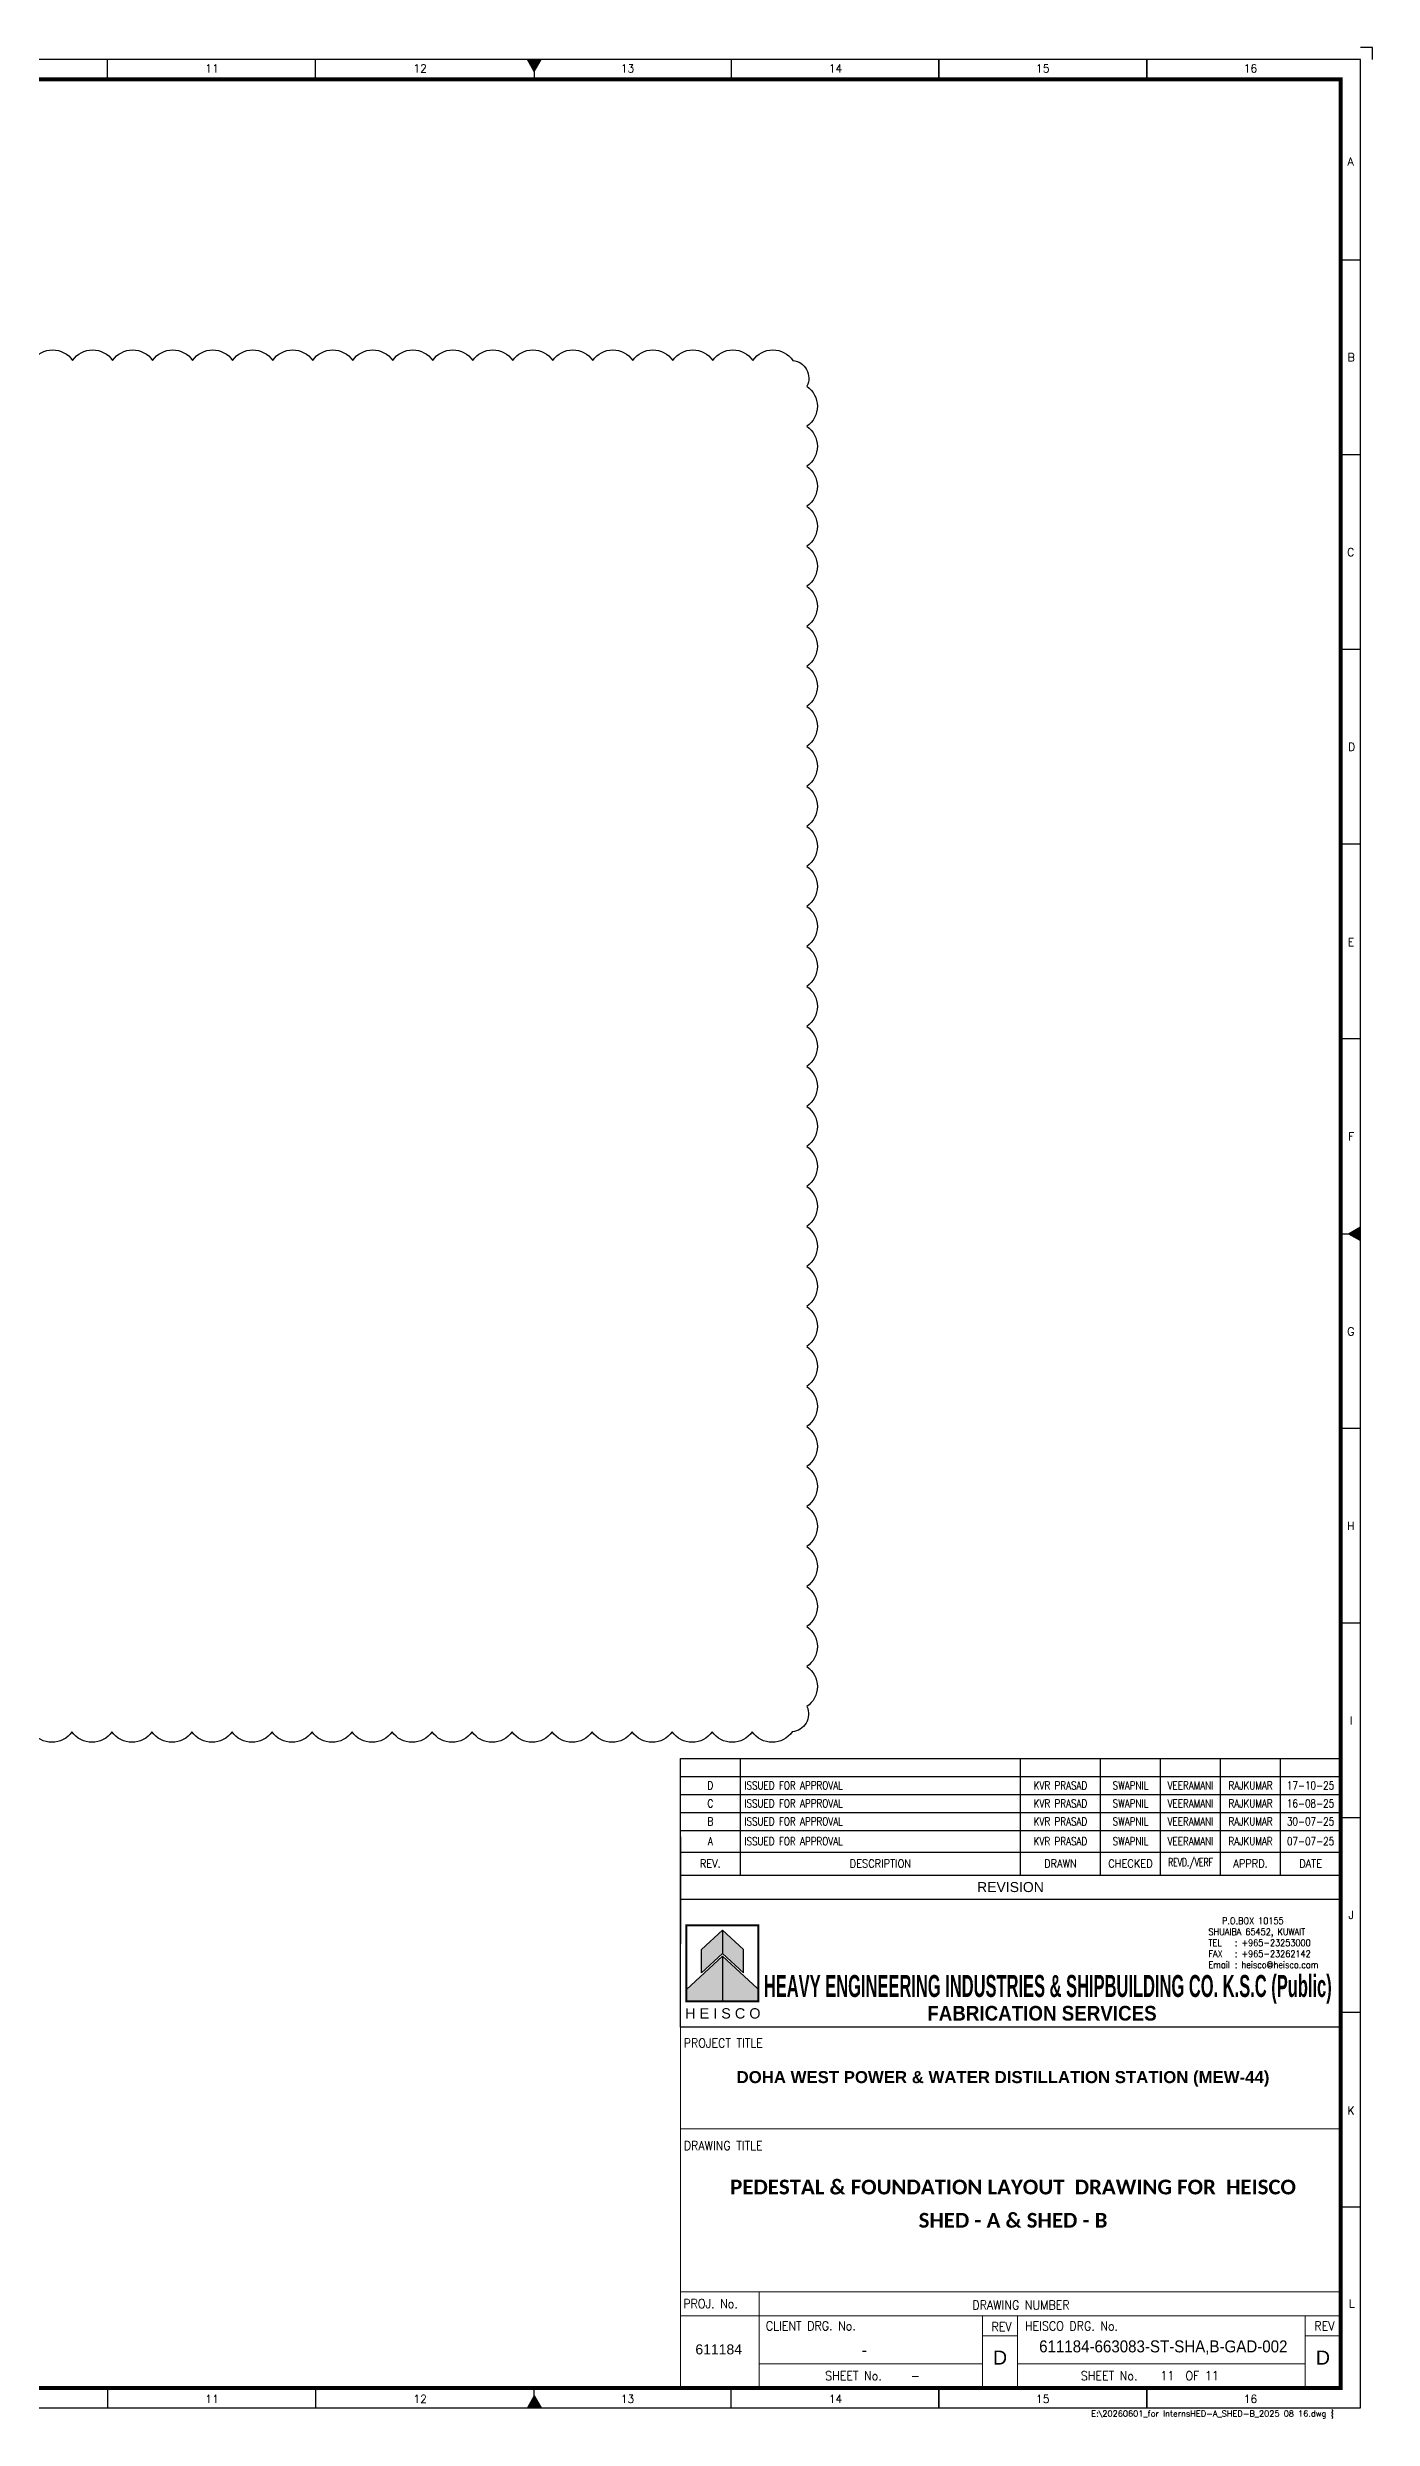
# Model space of a CAD drawing. Header units: millimetres. Extents: x -1055 to 11244, y -20673 to 2560.
# Drawn here: x 10913 to 11244, y 1191 to 1783 of the extents above; entities that cross this region are included whole.
import ezdxf
from ezdxf.enums import TextEntityAlignment as Align

# ---------------------------------------------------------------- set-up
doc = ezdxf.new("R2010")
doc.units = ezdxf.units.MM
for name, color, linetype in [('BORDER', 6, 'Continuous'), ('HEISCO', 7, 'Continuous'), ('TABLE', 4, 'Continuous')]:
    doc.layers.add(name, color=color, linetype=linetype)
doc.styles.add('arial', font='arial.ttf')
doc.styles.add('HEISCO', font='ariblk.ttf')
doc.styles.add('HEISCO.', font='arial.ttf')
doc.styles.add('LOGO', font='ROMANS.SHX')
doc.styles.add('ROMANS', font='romans.shx', dxfattribs={"width": 0.8})

# ---------------------------------------------------------------- blocks, each defined once
blk = doc.blocks.new('A1B')
at = {"layer": 'BORDER', "color": 1}
for p, q in [((523.88, 585), (523.88, 590)), ((575.81, 585), (575.81, 590)), ((679.69, 590), (679.69, 585)), ((731.63, 590), (731.63, 585)), ((731.63, 585), (731.63, 590)), ((731.63, 590), (731.63, 585)), ((783.56, 590), (783.56, 585)), ((783.56, 585), (783.56, 590)), ((837, 539.83), (832, 539.83)), ((837, 491.17), (832, 491.17)), ((837, 442.5), (832, 442.5)), ((837, 393.84), (832, 393.84)), ((837, 345.17), (832, 345.17)), ((837, 247.84), (832, 247.84)), ((837, 199.17), (832, 199.17)), ((837, 150.51), (832, 150.51)), ((837, 101.84), (832, 101.84)), ((837, 53.17), (832, 53.17)), ((523.88, 8), (523.88, 3)), ((575.81, 8), (575.81, 3)), ((679.69, 3), (679.69, 8)), ((731.63, 3), (731.63, 8)), ((731.63, 8), (731.63, 3)), ((731.63, 3), (731.63, 8)), ((783.56, 3), (783.56, 8)), ((783.56, 8), (783.56, 3))]:
    blk.add_line(p, q, dxfattribs=at)
at = {"layer": 'BORDER'}
for p, q in [((630.5, 587), (628.77, 590)), ((630.5, 590), (630.5, 585)), ((630.5, 587), (632.23, 590)), ((832, 296.5), (837, 296.5)), ((834, 296.5), (837, 298.23)), ((834, 296.5), (837, 294.77)), ((630.5, 6), (628.77, 3)), ((630.5, 3), (630.5, 8)), ((630.5, 6), (632.23, 3))]:
    blk.add_line(p, q, dxfattribs=at)
at = {"layer": 'BORDER', "color": 1}
blk.add_lwpolyline([(840, 590), (840, 593), (837, 593)], dxfattribs=at)
at = {"layer": 'BORDER'}
blk.add_lwpolyline([(837, 3), (837, 590), (3, 590), (3, 3)], close=True, dxfattribs=at)
at = {"layer": 'BORDER', "const_width": 1}
blk.add_lwpolyline([(8, 8), (832, 8), (832, 585), (8, 585)], close=True, dxfattribs=at)
at = {"layer": 'BORDER'}
for points in [[(632.23, 590), (628.77, 590), (630.5, 587)], [(837, 298.23), (837, 294.77), (834, 296.5)], [(632.23, 3), (628.77, 3), (630.5, 6)]]:
    blk.add_solid(points, dxfattribs=at)
at = {"color": 11, "insert": (830.38, 1.34), "char_height": 1.5, "width": 401.355, "attachment_point": 6, "style": 'ROMANS'}
blk.add_mtext('{\\W1;\\C1;E:\\20260601_for Interns\\SHED-A_SHED-B_2025 08 16.dwg }', dxfattribs=at)
at = {"layer": 'BORDER', "color": 1, "style": 'ROMANS'}
for s, p in [('11', (549.97, 586.75)), ('12', (601.96, 586.75)), ('13', (653.79, 586.75)), ('14', (705.77, 586.75)), ('15', (757.56, 586.75)), ('16', (809.48, 586.75)), ('A', (834.52, 563.52)), ('B', (834.65, 514.55)), ('C', (834.51, 465.84)), ('D', (834.75, 417.17)), ('E', (834.61, 368.4)), ('F', (834.66, 319.81)), ('G', (834.56, 271.07)), ('H', (834.57, 222.46)), ('I', (834.69, 173.82)), ('J', (834.67, 125.23)), ('K', (834.62, 76.36)), ('L', (834.8, 28.07)), ('11', (549.97, 4.25)), ('12', (601.96, 4.25)), ('13', (653.79, 4.25)), ('14', (705.77, 4.25)), ('15', (757.56, 4.25)), ('16', (809.48, 4.25))]:
    blk.add_text(s, height=2, dxfattribs=at).set_placement(p, align=Align.CENTER)
blk = doc.blocks.new('A$C61D9601B')
at = {"layer": 'HEISCO'}
for color, points in [(34, [(5.84, -8.9), (5.84, -15.38), (11.66, -10.02), (11.66, -3.54)]), (40, [(11.66, -3.54), (11.66, -10.02), (17.48, -15.38), (17.48, -8.9)]), (142, [(1.66, -19.99), (1.66, -23.3), (11.66, -23.3), (11.66, -10.78)]), (138, [(11.66, -10.78), (11.66, -23.3), (21.66, -23.3), (21.66, -19.99)])]:
    blk.add_hatch(color=color, dxfattribs=at).paths.add_polyline_path(points)
blk.add_line((11.66, -10.78), (11.66, -23.3))
blk.add_line((11.66, -10.78), (11.66, -23.3))
at = {"layer": 'HEISCO', "color": 142, "true_color": 0x00a8e1}
blk.add_line((11.66, -10.78), (1.66, -19.99), dxfattribs=at)
at = {"layer": 'HEISCO', "color": 138, "true_color": 0x004961}
for q in [(11.66, -23.3), (21.38, -19.73), (11.66, -23.3)]:
    blk.add_line((11.66, -10.78), q, dxfattribs=at)
at = {"layer": 'HEISCO', "color": 142, "true_color": 0x00a8e1, "const_width": 0.559}
blk.add_lwpolyline([(21.66, -23.3), (21.66, -2.17), (1.66, -2.17), (1.66, -23.3)], close=True, dxfattribs=at)
at = {"layer": 'HEISCO', "color": 34, "true_color": 0xa85400}
blk.add_lwpolyline([(5.84, -8.9), (11.66, -3.54), (11.66, -10.02), (5.84, -15.38)], close=True, dxfattribs=at)
at = {"layer": 'HEISCO', "color": 40, "true_color": 0xffc038}
blk.add_lwpolyline([(17.48, -8.9), (11.66, -3.54), (11.66, -10.02), (17.48, -15.38)], close=True, dxfattribs=at)
at = {"layer": 'HEISCO', "color": 7, "linetype": 'Continuous', "style": 'HEISCO.'}
blk.add_text('H E I S C O', height=2.8666, dxfattribs=at).set_placement((11.77, -26.65), align=Align.MIDDLE_CENTER)
blk = doc.blocks.new('165-HEISCO')
at = {"layer": 'HEISCO', "color": 6}
blk.add_lwpolyline([(0, 32), (165, 32), (165, 0), (0, 0)], close=True, dxfattribs=at)
at = {"layer": 'HEISCO', "xscale": 0.9, "yscale": 0.9, "zscale": 0.9}
blk.add_blockref('A$C61D9601B', (0.03, 27.46), dxfattribs=at)
at = {"layer": 'HEISCO', "color": 7, "linetype": 'ByBlock', "style": 'HEISCO', "width": 0.471616}
blk.add_text('HEAVY ENGINEERING INDUSTRIES & SHIPBUILDING CO. K.S.C (Public)', height=5.5, dxfattribs=at).set_placement((20.87, 7.57), (162.79, 7.57), align=Align.FIT)
at = {"layer": 'HEISCO', "color": 7, "linetype": 'ByBlock', "style": 'HEISCO', "width": 0.8}
blk.add_text('FABRICATION SERVICES', height=3.6667, dxfattribs=at).set_placement((90.37, 3.51), align=Align.MIDDLE_CENTER)
at = {"layer": 'HEISCO', "color": 3, "insert": (131.98, 27.45), "char_height": 1.65, "width": 30.9183, "attachment_point": 1, "style": 'LOGO'}
blk.add_mtext('\\pxsm1,ql;   {\\W0.9;P.O.BOX 10155\\P\\pt3,4;SHUAIBA 65452, KUWAIT \\P\\pt4;TEL^I: +965-23253000 \\PFAX^I: +965-23262142 \\PEmail^I: heisco@heisco.com}', dxfattribs=at)
blk = doc.blocks.new('*T29021')
at = {"layer": 'TABLE', "color": 4}
for p, q in [((0, 35.16), (165, 35.16)), ((0, 0), (0, 35.16)), ((15, 6), (15, 35.16)), ((85, 6), (85, 35.16)), ((105, 6), (105, 35.16)), ((120, 6), (120, 35.16)), ((135, 6), (135, 35.16)), ((150, 6), (150, 35.16)), ((165, 0), (165, 35.16)), ((0, 11.77), (165, 11.77)), ((0, 6), (15, 6)), ((0, 0), (165, 0))]:
    blk.add_line(p, q, dxfattribs=at)
at = {"layer": 'TABLE', "color": 8}
for p, q in [((0, 30.66), (165, 30.66)), ((0, 26.16), (165, 26.16)), ((0, 21.66), (165, 21.66)), ((0, 17.16), (165, 17.16))]:
    blk.add_line(p, q, dxfattribs=at)
at = {"layer": 'TABLE', "color": 0, "lineweight": -2}
blk.add_line((15, 6), (165, 6), dxfattribs=at)
at = {"layer": 'TABLE', "color": 7}
for s, insert, char_height, width, attachment_point, style in [('C', (7.5, 23.91), 2, 13, 5, 'ROMANS'), ('D', (7.5, 28.41), 2, 13, 5, 'ROMANS'), ('ISSUED FOR APPROVAL', (16, 28.41), 2, 68, 4, 'ROMANS'), ('ISSUED FOR APPROVAL', (16, 23.91), 2, 68, 4, 'ROMANS'), ('KVR PRASAD', (95, 28.41), 2, 18, 5, 'ROMANS'), ('KVR PRASAD', (95, 23.91), 2, 18, 5, 'ROMANS'), ('SWAPNIL', (112.5, 28.41), 2, 13, 5, 'ROMANS'), ('SWAPNIL', (112.5, 23.91), 2, 13, 5, 'ROMANS'), ('VEERAMANI', (127.5, 28.41), 2, 13, 5, 'ROMANS'), ('VEERAMANI', (127.5, 23.91), 2, 13, 5, 'ROMANS'), ('RAJKUMAR', (142.5, 28.41), 2, 13, 5, 'ROMANS'), ('RAJKUMAR', (142.5, 23.91), 2, 13, 5, 'ROMANS'), ('17-10-25', (157.5, 28.41), 2, 13, 5, 'ROMANS'), ('16-08-25', (157.5, 23.91), 2, 13, 5, 'ROMANS'), ('B', (7.5, 19.41), 2, 13, 5, 'ROMANS'), ('ISSUED FOR APPROVAL', (16, 19.41), 2, 68, 4, 'ROMANS'), ('KVR PRASAD', (95, 19.41), 2, 18, 5, 'ROMANS'), ('SWAPNIL', (112.5, 19.41), 2, 13, 5, 'ROMANS'), ('VEERAMANI', (127.5, 19.41), 2, 13, 5, 'ROMANS'), ('RAJKUMAR', (142.5, 19.41), 2, 13, 5, 'ROMANS'), ('30-07-25', (157.5, 19.41), 2, 13, 5, 'ROMANS'), ('{\\W0.9;REV.}', (7.5, 8.89), 2, 13, 5, 'ROMANS'), ('{\\W0.9;DESCRIPTION}', (50, 8.89), 2, 68, 5, 'ROMANS'), ('{\\W0.9;DRAWN}', (95, 8.89), 2, 18, 5, 'ROMANS'), ('{\\W0.9;CHECKED}', (112.5, 8.89), 2, 13, 5, 'ROMANS'), ('{\\W0.7;REVD./VERF}', (127.5, 8.89), 2, 13, 5, 'ROMANS'), ('{\\W0.9;APPRD.}', (142.5, 8.89), 2, 13, 5, 'ROMANS'), ('{\\W0.9;DATE}', (157.5, 8.89), 2, 13, 5, 'ROMANS'), ('{\\C7;REVISION}', (82.5, 3), 2.5, 163, 5, 'arial')]:
    blk.add_mtext(s, dxfattribs=dict(at, insert=insert, char_height=char_height, width=width, attachment_point=attachment_point, style=style))
at = {"layer": 'TABLE', "color": 3, "char_height": 2, "style": 'ROMANS'}
for s, insert, width, attachment_point in [('A', (7.5, 14.46), 13, 5), ('ISSUED FOR APPROVAL', (16, 14.46), 68, 4), ('KVR PRASAD', (95, 14.46), 18, 5), ('SWAPNIL', (112.5, 14.46), 13, 5), ('VEERAMANI', (127.5, 14.46), 13, 5), ('RAJKUMAR', (142.5, 14.46), 13, 5), ('07-07-25', (157.5, 14.46), 13, 5)]:
    blk.add_mtext(s, dxfattribs=dict(at, insert=insert, width=width, attachment_point=attachment_point))

msp = doc.modelspace()

# ---------------------------------------------------------------- linework, layer by layer
at = {"color": 1}
msp.add_lwpolyline([(10908.909203, 1705.104187, -0.5206), (10918.909203, 1705.104187, -0.5206), (10928.909203, 1705.104187, -0.5206), (10938.909203, 1705.104187, -0.5206), (10948.909203, 1705.104187, -0.5206), (10958.909203, 1705.104187, -0.5206), (10968.909203, 1705.104187, -0.5206), (10978.909203, 1705.104187, -0.5206), (10988.909203, 1705.104187, -0.5206), (10998.909203, 1705.104187, -0.5206), (11008.909203, 1705.104187, -0.5206), (11018.909203, 1705.104187, -0.5206), (11028.909203, 1705.104187, -0.5206), (11038.909203, 1705.104187, -0.5206), (11048.909203, 1705.104187, -0.5206), (11058.909203, 1705.104187, -0.5206), (11068.909203, 1705.104187, -0.5206), (11078.909203, 1705.104187, -0.5206), (11088.909203, 1705.104187, -0.5206), (11098.909203, 1705.104187, -0.5206), (11102.427615, 1698.622599, -0.5206), (11102.427615, 1688.622599, -0.5206), (11102.427615, 1678.622599, -0.5206), (11102.427615, 1668.622599, -0.5206), (11102.427615, 1658.622599, -0.5206), (11102.427615, 1648.622599, -0.5206), (11102.427615, 1638.622599, -0.5206), (11102.427615, 1628.622599, -0.5206), (11102.427615, 1618.622599, -0.5206), (11102.427615, 1608.622599, -0.5206), (11102.427615, 1598.622599, -0.5206), (11102.427615, 1588.622599, -0.5206), (11102.427615, 1578.622599, -0.5206), (11102.427615, 1568.622599, -0.5206), (11102.427615, 1558.622599, -0.5206), (11102.427615, 1548.622599, -0.5206), (11102.427615, 1538.622599, -0.5206), (11102.427615, 1528.622599, -0.5206), (11102.427615, 1518.622599, -0.5206), (11102.427615, 1508.622599, -0.5206), (11102.427615, 1498.622599, -0.5206), (11102.427615, 1488.622599, -0.5206), (11102.427615, 1478.622599, -0.5206), (11102.427615, 1468.622599, -0.5206), (11102.427615, 1458.622599, -0.5206), (11102.427615, 1448.622599, -0.5206), (11102.427615, 1438.622599, -0.5206), (11102.427615, 1428.622599, -0.5206), (11102.427615, 1418.622599, -0.5206), (11102.427615, 1408.622599, -0.5206), (11102.427615, 1398.622599, -0.5206), (11102.427615, 1388.622599, -0.5206), (11102.427615, 1378.622599, -0.5206), (11102.427615, 1368.622599, -0.5206), (11098.748533, 1362.301681, -0.5206), (11088.748533, 1362.301681, -0.5206), (11078.748533, 1362.301681, -0.5206), (11068.748533, 1362.301681, -0.5206), (11058.748533, 1362.301681, -0.5206), (11048.748533, 1362.301681, -0.5206), (11038.748533, 1362.301681, -0.5206), (11028.748533, 1362.301681, -0.5206), (11018.748533, 1362.301681, -0.5206), (11008.748533, 1362.301681, -0.5206), (10998.748533, 1362.301681, -0.5206), (10988.748533, 1362.301681, -0.5206), (10978.748533, 1362.301681, -0.5206), (10968.748533, 1362.301681, -0.5206), (10958.748533, 1362.301681, -0.5206), (10948.748533, 1362.301681, -0.5206), (10938.748533, 1362.301681, -0.5206), (10928.748533, 1362.301681, -0.5206), (10918.748533, 1362.301681, -0.5206), (10908.748533, 1362.301681, -0.5206)], format="xyb", dxfattribs=at)
at = {"layer": 'BORDER'}
for p, q in [((11070.791516, 1355.65574), (11235.791516, 1355.65574)), ((11070.791516, 1336.031706), (11070.791516, 1309.290995)), ((11235.791516, 1336.031706), (11235.791516, 1309.290995)), ((11070.791516, 1320.468834), (11235.791516, 1320.468834))]:
    msp.add_line(p, q, dxfattribs=at)
at = {"layer": 'BORDER', "color": 8, "lineweight": 0}
for p, q in [((11146.277411, 1211.319807), (11155.095296, 1211.319807)), ((11226.973631, 1211.319807), (11235.791516, 1211.319807))]:
    msp.add_line(p, q, dxfattribs=at)
at = {"layer": 'BORDER', "color": 6, "lineweight": 0}
msp.add_lwpolyline([(11070.791516, 1288.468834), (11235.791516, 1288.468834), (11235.791516, 1198.319807), (11070.791516, 1198.319807)], close=True, dxfattribs=at)
for points in [[(11070.791516, 1263.12061), (11235.791516, 1263.12061)], [(11070.791516, 1222.319807), (11235.791516, 1222.319807)], [(11090.458257, 1222.319807), (11090.458257, 1198.319807)], [(11070.791516, 1216.319807), (11235.791516, 1216.319807)], [(11146.277411, 1216.319807), (11146.277411, 1198.319807)], [(11155.095296, 1216.319807), (11155.095296, 1198.319807)], [(11226.973631, 1216.319807), (11226.973631, 1198.319807)]]:
    msp.add_lwpolyline(points, dxfattribs=at)
at = {"layer": 'BORDER', "color": 8, "lineweight": 0}
for points in [[(11090.458257, 1204.319807), (11146.277411, 1204.319807)], [(11155.095296, 1204.319807), (11226.973631, 1204.319807)]]:
    msp.add_lwpolyline(points, dxfattribs=at)

# ---------------------------------------------------------------- block references
for name, p in [('A1B', (10403.791516, 1190.319807)), ('*T29021', (11070.791516, 1320.497645))]:
    msp.add_blockref(name, p)
at = {"layer": 'HEISCO'}
msp.add_blockref('165-HEISCO', (11070.791516, 1288.468834), dxfattribs=at)

# ---------------------------------------------------------------- texts
at = {"layer": 'BORDER', "color": 3, "style": 'ROMANS', "width": 0.9}
for s, p in [('PROJECT TITLE', (11071.627114, 1283.403067)), ('DRAWING TITLE', (11071.654139, 1257.777494)), ('PROJ. No.', (11071.531539, 1218.26059)), ('CLIENT DRG. No.', (11092.163331, 1212.715318)), ('DRAWING NUMBER', (11143.780911, 1217.912306)), ('HEISCO DRG. No.', (11156.918319, 1212.69556)), ('SHEET No.    -', (11106.989791, 1200.243558)), ('SHEET No.   11  OF 11', (11170.875934, 1200.243558))]:
    msp.add_text(s, height=2.25, dxfattribs=at).set_placement(p)
for p in [(11231.762865, 1212.700661), (11151.066645, 1212.489501)]:
    msp.add_text('REV', height=2.25, dxfattribs=at).set_placement(p, align=Align.CENTER)
at = {"layer": 'BORDER', "color": 7, "style": 'arial'}
for s, insert, char_height, width, attachment_point in [('{\\fArial|b1|i0|c0|p34;DOHA WEST POWER & WATER DISTILLATION STATION (MEW-44)}', (11151.430479, 1275.5625), 3, 163.24464911, 5), ('{\\fCalibri|b1|i0|c0|p2;\\H1.2308x;PEDESTAL & FOUNDATION LAYOUT  DRAWING FOR  HEISCO}', (11153.939112, 1248.519223), 3, 163.24464911, 5), ('{\\fCalibri|b1|i0|c0|p2;\\H1.2308x;SHED - A & SHED - B}', (11153.939112, 1240.199949), 3, 163.24464911, 5), ('611184', (11080.384358, 1209.209717), 2.5, 24.94987634, 2), ('{\\W0.9;611184-663083-ST-SHA,B-GAD-002}', (11191.494077, 1210.211318), 3, 43.61317739, 2), ('-', (11116.750836, 1209.317149), 3, 47.48534094, 2), ('D', (11150.690039, 1205.907137), 3.5, 6.29727831, 5), ('D', (11231.38626, 1205.907137), 3.5, 8.40928889, 5)]:
    msp.add_mtext(s, dxfattribs=dict(at, insert=insert, char_height=char_height, width=width, attachment_point=attachment_point))

doc.saveas('drawing.dxf')
